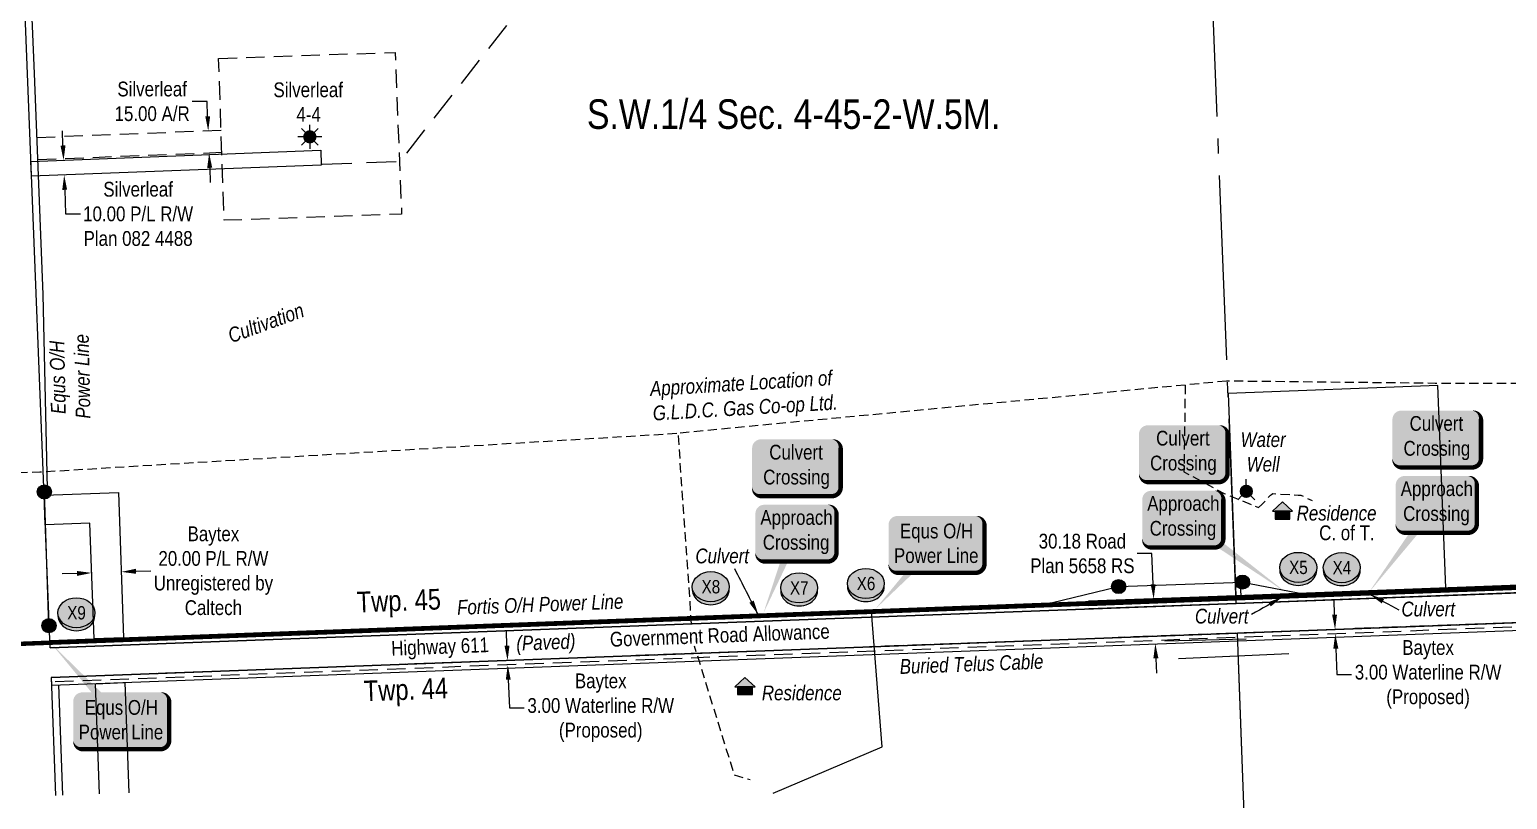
# Model space of a CAD drawing. Extents: x 683901 to 697439, y 5834844 to 5859401.
# Drawn here: x 685644 to 686646, y 5858331 to 5858853 of the extents above; entities that cross this region are included whole.
import ezdxf
from ezdxf.enums import TextEntityAlignment as Align

# ---------------------------------------------------------------- set-up
doc = ezdxf.new("R2010")
doc.units = 0
doc.header["$LTSCALE"] = 5
doc.header["$PDSIZE"] = 0.5
for name, pattern in [('foc-ACCESSROAD', [3.75, 2.5, -1.25]), ('foc-MONUMENT-BDYS', [6, 4, -2]), ('foc-QUARTERLINE', [33, 25, -3, 2, -3]), ('POWERLINE5', [7.8, 2.4, -0.6, 0.6, -0.6, 0.6, -0.6, 2.4]), ('UG_PIPE', [1.875, 1.25, -0.625])]:
    doc.linetypes.add(name, pattern=pattern)
doc.layers.get('Defpoints').update_dxf_attribs({"color": 9})
for name, color, linetype in [('AS-FENCE', 48, 'foc-FENCE'), ('AS-PIPE-UG', 44, 'UG_PIPE'), ('AS-PIPE-UG-T', 44, 'Continuous'), ('AS-POWER', 104, 'foc-POWER'), ('AS-POWER-EXISTING', 72, 'POWERLINE5'), ('AS-POWER-T', 104, 'Continuous'), ('AS-RESIDENCE', 14, 'Continuous'), ('AS-TELEPHONE-T', 224, 'Continuous'), ('AS-TELUS', 224, 'foc-TEL'), ('C-AR', 13, 'foc-ACCESSROAD'), ('C-RW', 13, 'Continuous'), ('C-SYMBOL', 7, 'Continuous'), ('CG-NOTES', 7, 'Continuous'), ('D-TXT', 6, 'Continuous'), ('F-AR', 190, 'foc-ACCESSROAD'), ('F-RW', 190, 'Continuous'), ('F-WS', 190, 'foc-ACCESSROAD'), ('F-WS-S', 190, 'Continuous'), ('L-MON-PLAN', 7, 'foc-MONUMENT-BDYS'), ('L-QSEC', 8, 'foc-QUARTERLINE'), ('L-ROAD-T', 7, 'Continuous'), ('L-SEC', 7, 'Continuous'), ('L-SECQ', 8, 'foc-QUARTERLINE'), ('L-TITLEDB', 4, 'Continuous'), ('L-TITLEDB-T', 4, 'Continuous'), ('P-CROSSINGS', 250, 'Continuous')]:
    doc.layers.add(name, color=color, linetype=linetype)
for name, color, linetype, lineweight in [('AS-GENERAL', 48, 'Continuous', 18), ('C-AR-T', 13, 'Continuous', 9), ('C-RW-T', 13, 'Continuous', 9), ('F-AR-T', 190, 'Continuous', 9), ('F-RW-T', 190, 'Continuous', 9), ('F-WS-T', 190, 'Continuous', 9), ('T-TEXT', 48, 'Continuous', 18)]:
    doc.layers.add(name, color=color, linetype=linetype, lineweight=lineweight)
doc.layers.add('P-PROPOSED-WL3', color=92, linetype='Continuous', true_color=0x00bd00)
doc.styles.add('175L', font='ARIALN.TTF', dxfattribs={"height": 20})
doc.styles.add('80', font='ARIALN.TTF', dxfattribs={"height": 10})
doc.styles.add('80CG', font='ARIALN.TTF', dxfattribs={"height": 10})
doc.styles.add('80L', font='ARIALN.TTF', dxfattribs={"height": 10})
doc.styles.add('80LS', font='ARIALNI.TTF', dxfattribs={"height": 10})
doc.styles.add('Crossing', font='ARIALN.TTF', dxfattribs={"height": 10})
doc.styles.add('foc-LtypeFont', font='ARIALN.TTF', dxfattribs={"height": 7.35})
doc.linetypes.add('foc-FENCE', pattern='A,10,-1,["X",foc-LtypeFont,S=0.2,R=0,X=-0.625,Y=-0.75],-1.24', length=12.24)
doc.linetypes.add('foc-POWER', pattern='A,6,-1,["P",foc-LtypeFont,S=0.2,R=0,X=-0.625,Y=-0.75],-1.24,4', length=12.24)
doc.linetypes.add('foc-POWER-NOLINE', pattern='A,0,-4,["P",foc-LtypeFont,S=0.2,R=0,X=-0.625,Y=-0.75],-8.24', length=12.24)
doc.linetypes.add('foc-TEL', pattern='A,2,-1,["T",foc-LtypeFont,S=0.2,R=0,X=-0.425,Y=-0.75],-1.24,8', length=12.24)
doc.linetypes.add('foc-TEL-NOLINE', pattern='A,0,-2,["T",foc-LtypeFont,S=0.2,R=0,X=-0.425,Y=-0.75],-10.24', length=12.24)
doc.dimstyles.new('Compass 5 000', dxfattribs={"dimscale": 5, "dimtxt": 9, "dimasz": 2, "dimexe": 0.2, "dimexo": 0.0625, "dimgap": 0.5, "dimtad": 0, "dimtih": 1, "dimtoh": 1, "dimzin": 0, "dimdsep": 46, "dimtxsty": '80CG', "dimcen": 0.1, "dimse1": 1, "dimse2": 1, "dimclrd": 256, "dimclrt": 256, "dimaunit": 1, "dimadec": 4, "dimazin": 0, "dimtfac": 0.06, "dimtofl": 0, "dimtmove": 0, "dimatfit": 1, "dimfxl": 0.2, "dimtolj": 1, "dimtzin": 0, "dimlwd": -1, "dimarcsym": 0})

# ---------------------------------------------------------------- blocks, each defined once
blk = doc.blocks.new('*D531')
at = {"layer": 'Defpoints', "color": 0, "transparency": 16777216}
for p in [(685763.2, 5858783.9), (685765.5, 5858784), (685763.7, 5858768.9)]:
    blk.add_point(p, dxfattribs=at)
at = {"layer": 'F-AR-T', "transparency": 16777216}
for p, q in [((685764.7, 5858804), (685754.7, 5858804)), ((685765.1, 5858794), (685764.7, 5858804)), ((685766.5, 5858759), (685766.9, 5858749))]:
    blk.add_line(p, q, dxfattribs=at)
for points in [[(685766.8, 5858794), (685763.5, 5858793.9), (685765.5, 5858784)], [(685768.2, 5858759.1), (685764.8, 5858758.9), (685766.1, 5858769)]]:
    blk.add_solid(points, dxfattribs=at)
at = {"layer": 'F-AR-T', "transparency": 16777216, "insert": (685727.5, 5858804), "char_height": 10, "attachment_point": 5, "style": '80CG'}
blk.add_mtext('\\A1;Silverleaf\\P15.00 A/R', dxfattribs=at)
blk = doc.blocks.new('*D544')
at = {"layer": 'Defpoints', "color": 0, "transparency": 16777216}
for p in [(685681.6, 5858764.7), (685667.9, 5858754.1), (685682, 5858754.7)]:
    blk.add_point(p, dxfattribs=at)
at = {"layer": 'F-RW-T', "transparency": 16777216}
for p, q in [((685667.1, 5858774.1), (685666.7, 5858784.1)), ((685668.3, 5858744.2), (685668.9, 5858727.8)), ((685668.9, 5858727.8), (685678.9, 5858727.8))]:
    blk.add_line(p, q, dxfattribs=at)
for points in [[(685668.8, 5858774.2), (685665.4, 5858774.1), (685667.5, 5858764.1)], [(685669.9, 5858744.2), (685666.6, 5858744.1), (685667.9, 5858754.1)]]:
    blk.add_solid(points, dxfattribs=at)
at = {"layer": 'F-RW-T', "transparency": 16777216, "insert": (685718, 5858727.8), "char_height": 10, "attachment_point": 5, "style": '80CG'}
blk.add_mtext('\\A1;Silverleaf\\P10.00 P/L R/W\\PPlan 082 4488', dxfattribs=at)
blk = doc.blocks.new('*D549')
at = {"layer": 'Defpoints', "color": 0, "transparency": 16777216}
for p in [(686402.6, 5858466.9), (686406, 5858467), (686403.7, 5858436.7)]:
    blk.add_point(p, dxfattribs=at)
at = {"layer": 'L-TITLEDB-T', "transparency": 16777216}
for p, q in [((686404.8, 5858497.8), (686394.8, 5858497.8)), ((686405.6, 5858477), (686404.8, 5858497.8)), ((686407.5, 5858426.8), (686407.9, 5858416.8))]:
    blk.add_line(p, q, dxfattribs=at)
for points in [[(686407.3, 5858477), (686404, 5858476.9), (686406, 5858467)], [(686409.2, 5858426.9), (686405.8, 5858426.8), (686407.1, 5858436.8)]]:
    blk.add_solid(points, dxfattribs=at)
at = {"layer": 'L-TITLEDB-T', "transparency": 16777216, "insert": (686357.7, 5858497.8), "char_height": 10, "attachment_point": 5, "style": '80CG'}
blk.add_mtext('\\A1;30.18 Road\\PPlan 5658 RS', dxfattribs=at)
blk = doc.blocks.new('WAT')
h = blk.add_hatch(color=255)
h.dxf.hatch_style = 1
edge = h.paths.add_edge_path()
edge.add_arc((0, 0), 0.9, 0, 360)
at = {"color": 170}
for p, q in [((0, 0.82), (0, 1.63)), ((-0.58, -0.58), (-1.15, -1.15)), ((0.58, -0.58), (1.15, -1.15))]:
    blk.add_line(p, q, dxfattribs=at)
blk.add_circle((0, 0), 0.8, dxfattribs=at)
blk = doc.blocks.new('res_occ')
for points in [[(0.1, 0.89), (-1.26, -0.37), (1.46, -0.37)], [(-0.9, -1.43), (1.1, -1.43), (1.1, -0.37), (-0.9, -0.37)]]:
    blk.add_hatch(color=14).paths.add_polyline_path(points)
at = {"color": 14}
for points in [[(0.1, 0.89), (-1.26, -0.37), (1.46, -0.37)], [(-0.9, -1.43), (1.1, -1.43), (1.1, -0.37), (-0.9, -0.37)]]:
    blk.add_lwpolyline(points, close=True, dxfattribs=at)
blk = doc.blocks.new('xing2')
h = blk.add_hatch(color=50)
h.dxf.hatch_style = 1
edge = h.paths.add_edge_path()
edge.add_ellipse((0, 0), major_axis=(-12.5, 0), ratio=0.816297, start_angle=0, end_angle=360)
h = blk.add_hatch(color=250)
h.dxf.hatch_style = 1
edge = h.paths.add_edge_path()
edge.add_ellipse((0, -2), major_axis=(-12.5, 0), ratio=0.816297, start_angle=0, end_angle=180)
edge.add_line((12.5, -2), (12.5, 0))
edge.add_ellipse((0, 0), major_axis=(-12.5, 0), ratio=0.816297, start_angle=0, end_angle=180, ccw=False)
edge.add_line((-12.5, 0), (-12.5, -2))
at = {"color": 250}
blk.add_ellipse((0, 0), major_axis=(-12.5, 0), ratio=0.816297, dxfattribs=at)
blk.add_ellipse((0, -2), major_axis=(-12.5, 0), ratio=0.816297, start_param=0, end_param=3.141593, dxfattribs=at)
at = {"color": 250, "style": 'Crossing'}
blk.add_attdef('CROSSING', text='', height=9, dxfattribs=at).set_placement((0.1, 0), align=Align.MIDDLE_CENTER)
at = {"color": 250, "style": 'Crossing', "flags": 1}
for tag, p in [('OWNER', (0.1, -12.5)), ('DESCRIPTION', (0.1, -25.8)), ('LOCATION', (0.1, -39.3)), ('DWG_REF', (0.1, -52.8))]:
    blk.add_attdef(tag, text='', height=9, dxfattribs=at).set_placement(p, align=Align.MIDDLE_CENTER)
blk = doc.blocks.new('POWERPOLE')
h = blk.add_hatch(color=255)
edge = h.paths.add_edge_path()
edge.add_arc((0, 0), 0.96, 0, 360)
at = {"linetype": 'Continuous'}
for p, q in [((0.68, -0.68), (-0.68, 0.68)), ((-0.68, -0.68), (0.68, 0.68))]:
    blk.add_line(p, q, dxfattribs=at)
blk.add_circle((0, 0), 0.96, dxfattribs=at)
blk = doc.blocks.new('*D554')
at = {"layer": 'C-RW-T', "transparency": 16777216}
for p, q in [((685676.6, 5858484.4), (685666.6, 5858484)), ((685716.6, 5858485.8), (685726.6, 5858486.1))]:
    blk.add_line(p, q, dxfattribs=at)
for points in [[(685716.5, 5858487.5), (685716.6, 5858484.1), (685706.6, 5858485.4)], [(685676.5, 5858486), (685676.7, 5858482.7), (685686.6, 5858484.7)]]:
    blk.add_solid(points, dxfattribs=at)
at = {"layer": 'Defpoints', "color": 0, "transparency": 16777216}
for p in [(685686.6, 5858484.9), (685706.6, 5858485.6), (685706.6, 5858485.4)]:
    blk.add_point(p, dxfattribs=at)
at = {"layer": 'C-RW-T', "transparency": 16777216, "insert": (685769, 5858486.1), "char_height": 10, "attachment_point": 5, "style": '80CG'}
blk.add_mtext('\\A1;Baytex\\P20.00 P/L R/W^JUnregistered by\\PCaltech', dxfattribs=at)
blk = doc.blocks.new('*D556')
at = {"layer": 'C-AR-T', "transparency": 16777216}
for p, q in [((685967.9, 5858435.4), (685967.5, 5858445.4)), ((685968.8, 5858412.4), (685969.5, 5858393.4)), ((685969.5, 5858393.4), (685979.5, 5858393.4))]:
    blk.add_line(p, q, dxfattribs=at)
for points in [[(685969.6, 5858435.5), (685966.2, 5858435.3), (685968.3, 5858425.4)], [(685970.4, 5858412.5), (685967.1, 5858412.3), (685968.4, 5858422.4)]]:
    blk.add_solid(points, dxfattribs=at)
at = {"layer": 'Defpoints', "color": 0, "transparency": 16777216}
for p in [(685952.2, 5858424.8), (685952.3, 5858421.8), (685968.4, 5858422.4)]:
    blk.add_point(p, dxfattribs=at)
at = {"layer": 'C-AR-T', "transparency": 16777216, "insert": (686031.4, 5858393.4), "char_height": 10, "attachment_point": 5, "style": '80CG'}
blk.add_mtext('\\A1;Baytex\\P3.00 Waterline R/W\\P(Proposed)', dxfattribs=at)
blk = doc.blocks.new('*U525')
h = blk.add_hatch(color=59)
edge = h.paths.add_edge_path()
edge.add_line((-21.5, -20), (21.5, -20))
edge.add_arc((21.5, -14), 6, 270, 360)
edge.add_line((27.5, -14), (27.5, 12.5))
edge.add_arc((21.5, 12.5), 6, 0, 90)
edge.add_line((21.5, 18.5), (-21.5, 18.5))
edge.add_arc((-21.5, 12.5), 6, 90, 180)
edge.add_line((-27.5, 12.5), (-27.5, -14))
edge.add_arc((-21.5, -14), 6, 180, 270)
at = {"color": 1, "flags": 128}
blk.add_lwpolyline([(-21.5, -20, 3, 3, 0), (21.5, -20, 3, 3, 0.414214), (27.5, -14, 3, 3, 0), (27.5, 12.5, 3, 0, 0.414214), (21.5, 18.5, 0, 0, 0), (-21.5, 18.5, 0, 0, 0.414214), (-27.5, 12.5, 0, 0, 0), (-27.5, -14, 0, 3, 0.414214)], format="xyseb", close=True, dxfattribs=at)
blk.add_lwpolyline([(-45.9, -60.7, 0, 7.5, 0), (0, 0, 0, 0, 0)], format="xyseb", dxfattribs=at)
at = {"color": 1, "style": '80'}
blk.add_attdef('ENTER_TEXT_001', (-36, -5), '', height=10, dxfattribs=at)
blk = doc.blocks.new('*U520')
h = blk.add_hatch(color=254)
edge = h.paths.add_edge_path()
edge.add_line((-24, -20), (24, -20))
edge.add_arc((24, -14), 6, 270, 360)
edge.add_line((30, -14), (30, 12.5))
edge.add_arc((24, 12.5), 6, 0, 90)
edge.add_line((24, 18.5), (-24, 18.5))
edge.add_arc((-24, 12.5), 6, 90, 180)
edge.add_line((-30, 12.5), (-30, -14))
edge.add_arc((-24, -14), 6, 180, 270)
at = {"color": 160, "flags": 128}
blk.add_lwpolyline([(-24, -20, 3, 3, 0), (24, -20, 3, 3, 0.414214), (30, -14, 3, 3, 0), (30, 12.5, 3, 0, 0.414214), (24, 18.5, 0, 0, 0), (-24, 18.5, 0, 0, 0.414214), (-30, 12.5, 0, 0, 0), (-30, -14, 0, 3, 0.414214)], format="xyseb", close=True, dxfattribs=at)
at = {"color": 160, "style": '80'}
blk.add_attdef('ENTER_TEXT_001', (-26.8, -4.9), '', height=10, dxfattribs=at)
blk = doc.blocks.new('*U521')
h = blk.add_hatch(color=59)
edge = h.paths.add_edge_path()
edge.add_line((-21.5, -20), (21.5, -20))
edge.add_arc((21.5, -14), 6, 270, 360)
edge.add_line((27.5, -14), (27.5, 12.5))
edge.add_arc((21.5, 12.5), 6, 0, 90)
edge.add_line((21.5, 18.5), (-21.5, 18.5))
edge.add_arc((-21.5, 12.5), 6, 90, 180)
edge.add_line((-27.5, 12.5), (-27.5, -14))
edge.add_arc((-21.5, -14), 6, 180, 270)
at = {"color": 1, "flags": 128}
blk.add_lwpolyline([(-21.5, -20, 3, 3, 0), (21.5, -20, 3, 3, 0.414214), (27.5, -14, 3, 3, 0), (27.5, 12.5, 3, 0, 0.414214), (21.5, 18.5, 0, 0, 0), (-21.5, 18.5, 0, 0, 0.414214), (-27.5, 12.5, 0, 0, 0), (-27.5, -14, 0, 3, 0.414214)], format="xyseb", close=True, dxfattribs=at)
blk.add_lwpolyline([(70.2, -50.6, 0, 7.5, 0), (0, 0, 0, 0, 0)], format="xyseb", dxfattribs=at)
at = {"color": 1, "style": '80'}
blk.add_attdef('ENTER_TEXT_001', (-36, -5), '', height=10, dxfattribs=at)
blk = doc.blocks.new('*U522')
h = blk.add_hatch(color=254)
edge = h.paths.add_edge_path()
edge.add_line((-24, -20), (24, -20))
edge.add_arc((24, -14), 6, 270, 360)
edge.add_line((30, -14), (30, 12.5))
edge.add_arc((24, 12.5), 6, 0, 90)
edge.add_line((24, 18.5), (-24, 18.5))
edge.add_arc((-24, 12.5), 6, 90, 180)
edge.add_line((-30, 12.5), (-30, -14))
edge.add_arc((-24, -14), 6, 180, 270)
at = {"color": 160, "flags": 128}
blk.add_lwpolyline([(-24, -20, 3, 3, 0), (24, -20, 3, 3, 0.414214), (30, -14, 3, 3, 0), (30, 12.5, 3, 0, 0.414214), (24, 18.5, 0, 0, 0), (-24, 18.5, 0, 0, 0.414214), (-30, 12.5, 0, 0, 0), (-30, -14, 0, 3, 0.414214)], format="xyseb", close=True, dxfattribs=at)
at = {"color": 160, "style": '80'}
blk.add_attdef('ENTER_TEXT_001', (-26.8, -4.9), '', height=10, dxfattribs=at)
blk = doc.blocks.new('*U523')
h = blk.add_hatch(color=59)
edge = h.paths.add_edge_path()
edge.add_line((-21.5, -20), (21.5, -20))
edge.add_arc((21.5, -14), 6, 270, 360)
edge.add_line((27.5, -14), (27.5, 12.5))
edge.add_arc((21.5, 12.5), 6, 0, 90)
edge.add_line((21.5, 18.5), (-21.5, 18.5))
edge.add_arc((-21.5, 12.5), 6, 90, 180)
edge.add_line((-27.5, 12.5), (-27.5, -14))
edge.add_arc((-21.5, -14), 6, 180, 270)
at = {"color": 1, "flags": 128}
blk.add_lwpolyline([(-21.5, -20, 3, 3, 0), (21.5, -20, 3, 3, 0.414214), (27.5, -14, 3, 3, 0), (27.5, 12.5, 3, 0, 0.414214), (21.5, 18.5, 0, 0, 0), (-21.5, 18.5, 0, 0, 0.414214), (-27.5, 12.5, 0, 0, 0), (-27.5, -14, 0, 3, 0.414214)], format="xyseb", close=True, dxfattribs=at)
blk.add_lwpolyline([(-22.1, -55.1, 0, 7.5, 0), (0, 0, 0, 0, 0)], format="xyseb", dxfattribs=at)
at = {"color": 1, "style": '80'}
blk.add_attdef('ENTER_TEXT_001', (-36, -5), '', height=10, dxfattribs=at)
blk = doc.blocks.new('*U524')
h = blk.add_hatch(color=254)
edge = h.paths.add_edge_path()
edge.add_line((-24, -20), (24, -20))
edge.add_arc((24, -14), 6, 270, 360)
edge.add_line((30, -14), (30, 12.5))
edge.add_arc((24, 12.5), 6, 0, 90)
edge.add_line((24, 18.5), (-24, 18.5))
edge.add_arc((-24, 12.5), 6, 90, 180)
edge.add_line((-30, 12.5), (-30, -14))
edge.add_arc((-24, -14), 6, 180, 270)
at = {"color": 160, "flags": 128}
blk.add_lwpolyline([(-24, -20, 3, 3, 0), (24, -20, 3, 3, 0.414214), (30, -14, 3, 3, 0), (30, 12.5, 3, 0, 0.414214), (24, 18.5, 0, 0, 0), (-24, 18.5, 0, 0, 0.414214), (-30, 12.5, 0, 0, 0), (-30, -14, 0, 3, 0.414214)], format="xyseb", close=True, dxfattribs=at)
at = {"color": 160, "style": '80'}
blk.add_attdef('ENTER_TEXT_001', (-26.8, -4.9), '', height=10, dxfattribs=at)
blk = doc.blocks.new('*U514')
h = blk.add_hatch(color=255)
edge = h.paths.add_edge_path()
edge.add_line((-26.5, -20), (26.5, -20))
edge.add_arc((26.5, -14), 6, 270, 360)
edge.add_line((32.5, -14), (32.5, 12.5))
edge.add_arc((26.5, 12.5), 6, 0, 90)
edge.add_line((26.5, 18.5), (-26.5, 18.5))
edge.add_arc((-26.5, 12.5), 6, 90, 180)
edge.add_line((-32.5, 12.5), (-32.5, -14))
edge.add_arc((-26.5, -14), 6, 180, 270)
at = {"color": 104, "flags": 128}
blk.add_lwpolyline([(-26.5, -20, 3, 3, 0), (26.5, -20, 3, 3, 0.414214), (32.5, -14, 3, 3, 0), (32.5, 12.5, 3, 0, 0.414214), (26.5, 18.5, 0, 0, 0), (-26.5, 18.5, 0, 0, 0.414214), (-32.5, 12.5, 0, 0, 0), (-32.5, -14, 0, 3, 0.414214)], format="xyseb", close=True, dxfattribs=at)
blk.add_lwpolyline([(-41.5, -44.6, 0, 7.5, 0), (0, 0, 0, 0, 0)], format="xyseb", dxfattribs=at)
at = {"color": 104, "style": '80'}
blk.add_attdef('ENTER_TEXT_001', (-26.8, -4.9), '', height=10, dxfattribs=at)
blk = doc.blocks.new('*U515')
h = blk.add_hatch(color=255)
edge = h.paths.add_edge_path()
edge.add_line((-26.5, -20), (26.5, -20))
edge.add_arc((26.5, -14), 6, 270, 360)
edge.add_line((32.5, -14), (32.5, 12.5))
edge.add_arc((26.5, 12.5), 6, 0, 90)
edge.add_line((26.5, 18.5), (-26.5, 18.5))
edge.add_arc((-26.5, 12.5), 6, 90, 180)
edge.add_line((-32.5, 12.5), (-32.5, -14))
edge.add_arc((-26.5, -14), 6, 180, 270)
at = {"color": 104, "flags": 128}
blk.add_lwpolyline([(-47.2, 51.3, 0, 7.5, 0), (0, 0, 0, 0, 0)], format="xyseb", dxfattribs=at)
blk.add_lwpolyline([(-26.5, -20, 3, 3, 0), (26.5, -20, 3, 3, 0.414214), (32.5, -14, 3, 3, 0), (32.5, 12.5, 3, 0, 0.414214), (26.5, 18.5, 0, 0, 0), (-26.5, 18.5, 0, 0, 0.414214), (-32.5, 12.5, 0, 0, 0), (-32.5, -14, 0, 3, 0.414214)], format="xyseb", close=True, dxfattribs=at)
at = {"color": 104, "style": '80'}
blk.add_attdef('ENTER_TEXT_001', (-26.8, -4.9), '', height=10, dxfattribs=at)
blk = doc.blocks.new('*D1114')
at = {"layer": 'C-AR-T', "transparency": 16777216}
for p, q in [((686528.5, 5858456.4), (686528.2, 5858466.4)), ((686529.4, 5858433.5), (686530.1, 5858416)), ((686530.1, 5858416), (686540.1, 5858416))]:
    blk.add_line(p, q, dxfattribs=at)
for points in [[(686530.2, 5858456.5), (686526.9, 5858456.4), (686528.9, 5858446.4)], [(686531.1, 5858433.5), (686527.7, 5858433.4), (686529, 5858443.4)]]:
    blk.add_solid(points, dxfattribs=at)
at = {"layer": 'Defpoints', "color": 0, "transparency": 16777216}
for p in [(686588.3, 5858448.7), (686529, 5858443.4), (686588.4, 5858445.7)]:
    blk.add_point(p, dxfattribs=at)
at = {"layer": 'C-AR-T', "transparency": 16777216, "insert": (686591.9, 5858416), "char_height": 10, "attachment_point": 5, "style": '80CG'}
blk.add_mtext('\\A1;Baytex\\P3.00 Waterline R/W\\P(Proposed)', dxfattribs=at)
blk = doc.blocks.new('GAS')
h = blk.add_hatch(color=255)
h.dxf.hatch_style = 1
edge = h.paths.add_edge_path()
edge.add_arc((0, 0), 0.9, 0, 360)
for p, q in [((-0.81, 0), (-1.62, 0)), ((-0.57, 0.57), (-1.14, 1.14)), ((0, 0.81), (0, 1.62)), ((0.57, 0.57), (1.14, 1.14)), ((1.62, 0), (0.81, 0)), ((-0.57, -0.57), (-1.14, -1.14)), ((0, -0.81), (0, -1.62)), ((1.14, -1.14), (0.57, -0.57))]:
    blk.add_line(p, q)
blk.add_circle((0, 0), 0.8)

msp = doc.modelspace()

# ---------------------------------------------------------------- linework, layer by layer
at = {"layer": 'AS-FENCE', "flags": 128}
for points in [[(686413.638, 5858438.743), (686468.612, 5858440.005)], [(686422.799, 5858426.731), (686497.582, 5858430.062)]]:
    msp.add_lwpolyline(points, dxfattribs=at)
at = {"layer": 'AS-GENERAL', "const_width": 1, "flags": 128}
for points in [[(686492.952, 5858468.522), (686499.612, 5858468.733)], [(686545.969, 5858470.476), (686552.629, 5858470.686)]]:
    msp.add_lwpolyline(points, dxfattribs=at)
at = {"layer": 'AS-PIPE-UG', "flags": 128}
for points in [[(686455.399, 5858614.585), (686083.676, 5858579.306), (686093.491, 5858439.446), (686121.768, 5858347.946), (686132.724, 5858344.697)], [(686427.351, 5858611.923), (686426.528, 5858553.136), (686453.814, 5858538.505), (686477.064, 5858528.994)], [(687055.417, 5858291.389), (687044.93, 5858474.071), (687043.144, 5858527.025), (686887.227, 5858612.568), (686596.649, 5858613.062), (686455.399, 5858614.585)], [(684888.178, 5858577.485), (684897.667, 5858577.369), (684899.293, 5858576.165), (684899.99, 5858528.425), (684902.405, 5858527.251), (684905.569, 5858527.213), (685651.463, 5858553.111), (686083.676, 5858579.306)], [(686477.064, 5858528.994), (686479.296, 5858531.03), (686485.109, 5858537.28), (686485.739, 5858537.885), (686486.64, 5858538.413), (686503.992, 5858537.411), (686505.682, 5858537.353), (686513.339, 5858533.661)]]:
    msp.add_lwpolyline(points, dxfattribs=at)
at = {"layer": 'AS-POWER', "flags": 128}
for points in [[(685654.474, 5858539.58), (685656.506, 5858541.673), (685653.743, 5858673.302), (685647.711, 5858823), (685641.575, 5858972.694), (685637, 5859083.616), (685631.469, 5859220.901), (685629.54, 5859266.165)], [(685657.598, 5858448.916), (685654.474, 5858539.58)], [(686336.549, 5858464.518), (686382.236, 5858475.445), (686466.164, 5858478.473), (686508.63, 5858470.388)], [(686465.209, 5858468.79), (686464.811, 5858477.956)], [(686361.912, 5858464.909), (686465.209, 5858468.79)], [(685667.004, 5858334.158), (685664.396, 5858408.874)]]:
    msp.add_lwpolyline(points, dxfattribs=at)
at = {"layer": 'AS-POWER', "linetype": 'foc-POWER-NOLINE', "flags": 128}
for points in [[(686506.311, 5858470.905), (687285.493, 5858500.159)], [(686417.001, 5858467.4), (686461.804, 5858469.082)]]:
    msp.add_lwpolyline(points, dxfattribs=at)
at = {"layer": 'C-RW', "flags": 128}
msp.add_lwpolyline([(685708.179, 5858440.795), (685688.21, 5858440.045), (685685.379, 5858518.393), (685655.055, 5858517.277), (685654.251, 5858537.244), (685704.647, 5858539.168)], close=True, dxfattribs=at)
msp.add_lwpolyline([(685691.833, 5858335.09), (685689.125, 5858409.659), (685709.092, 5858410.464), (685711.802, 5858335.84)], dxfattribs=at)
at = {"layer": 'F-AR', "flags": 128}
for points in [[(685774.221, 5858784.314), (685644.796, 5858779.24)], [(685774.808, 5858769.327), (685645.385, 5858764.254)]]:
    msp.add_lwpolyline(points, dxfattribs=at)
at = {"layer": 'F-RW', "flags": 128}
msp.add_lwpolyline([(685645.728, 5858753.288), (685645.344, 5858763.28), (685841.685, 5858770.917), (685842.076, 5858760.925)], close=True, dxfattribs=at)
at = {"layer": 'F-WS', "flags": 128}
msp.add_lwpolyline([(685772.495, 5858833.077), (685892.059, 5858837.248), (685896.509, 5858727.677), (685776.373, 5858723.506)], close=True, dxfattribs=at)
at = {"layer": 'L-MON-PLAN', "flags": 128}
msp.add_lwpolyline([(685842.772, 5858761.549), (685895.607, 5858763.361), (686027.624, 5858931.734), (686443.147, 5858957.748)], dxfattribs=at)
at = {"layer": 'L-QSEC', "flags": 128}
msp.add_lwpolyline([(686521.56, 5856837.761), (686462.747, 5858443.955)], dxfattribs=at)
at = {"layer": 'L-SEC'}
for p, q in [((685658.355, 5858433.892), (685626.781, 5859238.098)), ((686461.959, 5858464.055), (687265.587, 5858494.224)), ((686863.777, 5858479.139), (686461.968, 5858464.055)), ((686462.747, 5858443.956), (687266.354, 5858474.124)), ((685658.355, 5858433.892), (686461.993, 5858464.056)), ((686461.968, 5858464.055), (686362.038, 5858460.304)), ((686462.747, 5858443.955), (686864.55, 5858459.039)), ((685659.144, 5858413.792), (686462.747, 5858443.956)), ((686362.788, 5858440.203), (686462.747, 5858443.955)), ((685659.144, 5858413.792), (685661.947, 5858333.919))]:
    msp.add_line(p, q, dxfattribs=at)
at = {"layer": 'L-SEC', "flags": 128}
for points in [[(687265.586, 5858494.224), (686863.777, 5858479.139), (686461.968, 5858464.055)], [(686462.747, 5858443.955), (686864.55, 5858459.039), (687266.354, 5858474.124)], [(686461.968, 5858464.055), (686362.081, 5858460.306)], [(686362.817, 5858440.204), (686462.747, 5858443.955)]]:
    msp.add_lwpolyline(points, dxfattribs=at)
at = {"layer": 'L-SECQ'}
for p, q in [((686461.959, 5858464.055), (686431.993, 5859228.751)), ((686465.667, 5858364.139), (686462.747, 5858443.956))]:
    msp.add_line(p, q, dxfattribs=at)
at = {"layer": 'L-TITLEDB'}
msp.add_line((685658.158, 5858438.917), (686461.804, 5858469.082), dxfattribs=at)
at = {"layer": 'L-TITLEDB', "flags": 128}
for points in [[(686603.966, 5858474.571), (686598.613, 5858611.591), (686456.409, 5858606.252), (686461.762, 5858469.232)], [(687265.586, 5858494.224), (687265.393, 5858499.402), (686461.762, 5858469.232), (686361.845, 5858465.482)], [(687262.588, 5858494.112), (687262.507, 5858496.292), (686461.875, 5858466.234), (686361.958, 5858462.484)], [(686362.038, 5858460.304), (686461.963, 5858464.055), (687265.586, 5858494.224)], [(685659.321, 5858408.766), (686462.936, 5858438.777), (687261.526, 5858468.757), (687261.33, 5858473.935), (686462.747, 5858443.956), (685659.144, 5858413.792), (685659.321, 5858408.766)]]:
    msp.add_lwpolyline(points, dxfattribs=at)
msp.add_lwpolyline([(685658.246, 5858438.92), (686461.762, 5858469.232), (686603.966, 5858474.571), (687210.368, 5858497.335), (687225.359, 5858497.898), (687265.393, 5858499.402), (687265.59, 5858494.225), (686461.963, 5858464.055), (685658.355, 5858433.892)], close=True, dxfattribs=at)

# ---------------------------------------------------------------- block references
at = {"xscale": 4.999374999999998, "yscale": 4.999374999999998, "zscale": 4.999374999999998}
msp.add_blockref('WAT', (686468.716, 5858539.964), dxfattribs=at)
at = {"layer": 'AS-POWER-EXISTING', "xscale": 4.999375, "yscale": 4.999375, "zscale": 4.999375}
for p in [(685654.474, 5858539.58), (686382.236, 5858475.445), (686466.164, 5858478.473), (685657.598, 5858448.916)]:
    msp.add_blockref('POWERPOLE', p, dxfattribs=at)
at = {"layer": 'AS-POWER-T'}
ref = msp.add_blockref('*U514', (686258.892, 5858504.765), dxfattribs=dict(at, xscale=0.9997050089799259, yscale=0.9997050089799259, zscale=0.9997050089799259))
ref.add_attrib('ENTER_TEXT_001', 'Equs O/H', (686234.09, 5858508.09), dxfattribs={"layer": '0', "color": 104, "height": 9.9971, "style": '80'})
ref.add_attrib('ENTER_TEXT_002', 'Power Line', (686230.056, 5858491.429), dxfattribs={"layer": '0', "color": 104, "height": 9.9971, "style": '80'})
ref = msp.add_blockref('*U515', (685706.566, 5858385.28), dxfattribs=dict(at, xscale=0.9997050089799259, yscale=0.9997050089799259, zscale=0.9997050089799259))
ref.add_attrib('ENTER_TEXT_001', 'Equs O/H', (685681.765, 5858388.605), dxfattribs={"layer": '0', "color": 104, "height": 9.9971, "style": '80'})
ref.add_attrib('ENTER_TEXT_002', 'Power Line', (685677.731, 5858371.944), dxfattribs={"layer": '0', "color": 104, "height": 9.9971, "style": '80'})
at = {"layer": 'AS-RESIDENCE'}
for p, xscale, yscale, zscale in [((686492.769, 5858528.323), 5, 5, 5), ((686128.621, 5858409.413), 4.999374999999998, 4.999374999999998, 4.999374999999998)]:
    msp.add_blockref('res_occ', p, dxfattribs=dict(at, xscale=xscale, yscale=yscale, zscale=zscale))
at = {"layer": 'CG-NOTES'}
ref = msp.add_blockref('*U520', (686597.747, 5858576.126), dxfattribs=dict(at, xscale=1.000006000786102, yscale=1.000006000786102, zscale=1.000006000786102))
ref.add_attrib('ENTER_TEXT_001', 'Culvert', (686579.367, 5858580.93), dxfattribs={"layer": '0', "color": 160, "height": 10.0001, "style": '80'})
ref.add_attrib('ENTER_TEXT_002', 'Crossing', (686575.271, 5858564.085), dxfattribs={"layer": '0', "color": 160, "height": 10.0001, "style": '80'})
ref = msp.add_blockref('*U524', (686163.948, 5858556.66), dxfattribs=dict(at, xscale=1.000006000786102, yscale=1.000006000786102, zscale=1.000006000786102))
ref.add_attrib('ENTER_TEXT_001', 'Culvert', (686145.568, 5858561.463), dxfattribs={"layer": '0', "color": 160, "height": 10.0001, "style": '80'})
ref.add_attrib('ENTER_TEXT_002', 'Crossing', (686141.472, 5858544.619), dxfattribs={"layer": '0', "color": 160, "height": 10.0001, "style": '80'})
ref = msp.add_blockref('*U522', (686426.029, 5858566.155), dxfattribs=dict(at, xscale=1.000006000786102, yscale=1.000006000786102, zscale=1.000006000786102))
ref.add_attrib('ENTER_TEXT_001', 'Culvert', (686407.649, 5858570.958), dxfattribs={"layer": '0', "color": 160, "height": 10.0001, "style": '80'})
ref.add_attrib('ENTER_TEXT_002', 'Crossing', (686403.553, 5858554.114), dxfattribs={"layer": '0', "color": 160, "height": 10.0001, "style": '80'})
ref = msp.add_blockref('*U525', (686597.451, 5858531.839), dxfattribs=dict(at, xscale=0.9989570397098392, yscale=0.9989570397098392, zscale=0.9989570397098392))
ref.add_attrib('ENTER_TEXT_001', 'Approach', (686573.353, 5858536.726), dxfattribs={"layer": '0', "color": 1, "height": 9.9896, "style": '80'})
ref.add_attrib('ENTER_TEXT_002', 'Crossing', (686574.998, 5858519.9), dxfattribs={"layer": '0', "color": 1, "height": 9.9896, "style": '80'})
ref = msp.add_blockref('*U521', (686425.733, 5858521.868), dxfattribs=dict(at, xscale=0.9989570397098392, yscale=0.9989570397098392, zscale=0.9989570397098392))
ref.add_attrib('ENTER_TEXT_001', 'Approach', (686401.635, 5858526.754), dxfattribs={"layer": '0', "color": 1, "height": 9.9896, "style": '80'})
ref.add_attrib('ENTER_TEXT_002', 'Crossing', (686403.28, 5858509.928), dxfattribs={"layer": '0', "color": 1, "height": 9.9896, "style": '80'})
at = {"layer": 'F-WS-S', "color": 2, "xscale": 5, "yscale": 5, "zscale": 5}
msp.add_blockref('GAS', (685834.311, 5858780.035), dxfattribs=at)
at = {"layer": 'P-CROSSINGS', "xscale": 0.999875, "yscale": 0.999875, "zscale": 0.999875}
for p, values in [((686503.954, 5858488.421), {'CROSSING': 'X5'}), ((686533.421, 5858488.289), {'CROSSING': 'X4'}), ((686211.033, 5858477.527), {'CROSSING': 'X6'}), ((686105.919, 5858475.348), {'CROSSING': 'X8'}), ((686165.802, 5858474.571), {'CROSSING': 'X7'}), ((685676.171, 5858457.706), {'CROSSING': 'X9'})]:
    msp.add_blockref('xing2', p, dxfattribs=at).add_auto_attribs(values)

# ---------------------------------------------------------------- texts
at = {"color": 170, "insert": (686480.158, 5858566.56), "char_height": 9.99875, "attachment_point": 5, "style": '80L'}
msp.add_mtext_dynamic_manual_height_columns('{\\fArial Narrow|b0|i1|c0|p34;Water\\PWell}', width=56.70031, gutter_width=47.494, heights=[0], dxfattribs=at)
at = {"layer": 'AS-PIPE-UG-T', "insert": (686064.403, 5858614.4), "char_height": 9.99875, "attachment_point": 1, "rotation": 3.468242, "style": '80L'}
msp.add_mtext_dynamic_manual_height_columns('\\pi0.049994;{\\fArial Narrow|b0|i1|c0|p34;Approximate Location of\\P\\pi0.97416;G.L.D.C. Gas Co-op Ltd.}', width=125.12529, gutter_width=49.994, heights=[0], dxfattribs=at)
at = {"layer": 'AS-POWER-T', "insert": (685659.063, 5858588.363), "char_height": 10, "attachment_point": 1, "rotation": 91.202746, "style": '175L'}
msp.add_mtext_dynamic_manual_height_columns('\\pi3.8188;{\\fArial Narrow|b0|i1|c0|p34;Equs O/H\\P\\pi0.32626;Power Line}', width=57.1191, gutter_width=50, heights=[0], dxfattribs=at)
at = {"layer": 'AS-RESIDENCE', "char_height": 9.99875, "attachment_point": 1, "style": '80L'}
for insert in [(686502.525, 5858530.171), (686140.245, 5858408.413)]:
    msp.add_mtext_dynamic_manual_height_columns('\\pi0.32622;{\\fArial Narrow|b0|i1|c0|p34;Residence}', width=53.93364, gutter_width=49.994, heights=[0], dxfattribs=dict(at, insert=insert))
at = {"layer": 'AS-TELEPHONE-T', "linetype": 'foc-POWER-NOLINE', "insert": (686233.75, 5858426.225), "char_height": 9.99875, "attachment_point": 1, "rotation": 2.120623, "style": '80L'}
msp.add_mtext_dynamic_manual_height_columns('{\\fArial Narrow|b0|i1|c0|p34;Buried Telus Cable}', width=97.22291, gutter_width=49.994, heights=[0], dxfattribs=at)
at = {"layer": 'C-SYMBOL', "color": 3, "style": '175L'}
msp.add_text('S.W.1/4 Sec. 4-45-2-W.5M.', height=19.9975, dxfattribs=at).set_placement((686162.076, 5858779.416), align=Align.BOTTOM_CENTER)
at = {"layer": 'D-TXT', "color": 3, "char_height": 13.9982, "attachment_point": 1, "rotation": 2.149916, "style": '80L'}
for s, insert in [('Twp. 45', (685865.842, 5858471.873)), ('Twp. 44', (685870.638, 5858411.671))]:
    msp.add_mtext_dynamic_manual_height_columns(s, width=101.38272, gutter_width=47.494, heights=[0], dxfattribs=dict(at, insert=insert))
at = {"layer": 'F-WS-T', "insert": (685809.365, 5858816.889), "char_height": 9.99875, "attachment_point": 1, "style": '80L'}
msp.add_mtext_dynamic_manual_height_columns('\\pi0.30917;Silverleaf\\P\\pi15.887;4-4', width=47.63156, gutter_width=49.994, heights=[0], dxfattribs=at)
at = {"layer": 'L-ROAD-T', "style": '80L'}
msp.add_text('Highway 611', height=9.99875, rotation=2.150005, dxfattribs=at).set_placement((685922.56, 5858434.853), align=Align.MIDDLE_CENTER)
at = {"layer": 'L-TITLEDB-T', "insert": (686518.106, 5858516.863), "char_height": 10, "attachment_point": 1, "style": '80L'}
msp.add_mtext_dynamic_manual_height_columns('C. of T.', width=36.68254, gutter_width=50, heights=[0], dxfattribs=at)
at = {"layer": 'T-TEXT', "style": '80LS'}
for s, height, rotation, p in [('Cultivation', 9.99875, 20, (685804.568, 5858654.076)), ('(Paved)', 9.9987, 2.150005, (685994.227, 5858437.73))]:
    msp.add_text(s, height=height, rotation=rotation, dxfattribs=at).set_placement(p, align=Align.MIDDLE_CENTER)
for p in [(686113.684, 5858496.181), (686452.091, 5858455.413), (686591.994, 5858460.233)]:
    msp.add_text('Culvert', height=9.9987, dxfattribs=at).set_placement(p, align=Align.MIDDLE_CENTER)

# ---------------------------------------------------------------- dimensions: what is measured, and where the dimension line sits
at = {"layer": 'C-AR-T'}
dim = msp.add_linear_dim(base=(686529.033, 5858443.444), p1=(686588.331, 5858448.672), p2=(686588.444, 5858445.675), angle=272.149812, text='Baytex\\P3.00 Waterline R/W\\P(Proposed)', dimstyle='Compass 5 000', dxfattribs=at)
dim.commit()
dim.dimension.update_dxf_attribs({"geometry": '*D1114', "text_midpoint": (686591.943, 5858415.981), "dimtype": 161})
at = {"layer": 'C-RW-T'}
dim = msp.add_aligned_dim(p1=(685686.591, 5858484.867), p2=(685706.571, 5858485.585), distance=-0.158, text='Baytex\\P20.00 P/L R/W^JUnregistered by\\PCaltech', dimstyle='Compass 5 000', dxfattribs=at)
dim.commit()
dim.dimension.update_dxf_attribs({"geometry": '*D554', "text_midpoint": (685769.006, 5858486.144)})
at = {"layer": 'F-AR-T'}
dim = msp.add_aligned_dim(p1=(685763.742, 5858768.893), p2=(685763.155, 5858783.88), distance=-2.375, text='Silverleaf\\P15.00 A/R', dimstyle='Compass 5 000', dxfattribs=at)
dim.commit()
dim.dimension.update_dxf_attribs({"geometry": '*D531', "text_midpoint": (685727.463, 5858803.957)})
at = {"layer": 'F-RW-T'}
dim = msp.add_linear_dim(base=(685667.883, 5858754.15), p1=(685681.619, 5858764.691), p2=(685682.008, 5858754.699), angle=272.22741, text='Silverleaf\\P10.00 P/L R/W\\PPlan 082 4488', dimstyle='Compass 5 000', dxfattribs=at)
dim.commit()
dim.dimension.update_dxf_attribs({"geometry": '*D544', "text_midpoint": (685717.993, 5858727.823), "dimtype": 161})
at = {"layer": 'L-TITLEDB-T'}
dim = msp.add_linear_dim(base=(686405.995, 5858466.987), p1=(686403.723, 5858436.708), p2=(686402.592, 5858466.86), angle=92.149609, text='30.18 Road\\PPlan 5658 RS', dimstyle='Compass 5 000', dxfattribs=at)
dim.commit()
dim.dimension.update_dxf_attribs({"geometry": '*D549', "text_midpoint": (686357.73, 5858497.824), "dimtype": 161})

# ---------------------------------------------------------------- leaders
at = {"layer": 'T-TEXT', "path_type": 1}
for points in [[(686493.205, 5858468.409), (686472.376, 5858456.537)], [(686552.46, 5858470.148), (686572.112, 5858459.761)]]:
    msp.add_leader(points, dimstyle='Compass 5 000', override={"dimgap": 0.5, "dimtad": 0}, dxfattribs=at)

# ---------------------------------------------------------------- next in the draw order: texts
at = {"layer": 'L-ROAD-T', "insert": (686111.873, 5858447.445), "char_height": 9.99875, "width": 149.26875, "attachment_point": 2, "rotation": 2.150005, "style": '80L', "bg_fill": 3, "box_fill_scale": 1.15, "bg_fill_color": 256, "bg_fill_true_color": 256, "bg_fill_transparency": 0}
msp.add_mtext('Government Road Allowance', dxfattribs=at)

# ---------------------------------------------------------------- next in the draw order: linework, layer by layer
at = {"layer": 'AS-GENERAL', "const_width": 1, "flags": 128}
msp.add_lwpolyline([(686138.066, 5858455.567), (686144.727, 5858455.778)], dxfattribs=at)
at = {"layer": 'AS-POWER', "linetype": 'foc-POWER-NOLINE', "flags": 128}
msp.add_lwpolyline([(685658.158, 5858438.917), (686336.554, 5858464.381)], dxfattribs=at)
at = {"layer": 'AS-POWER', "flags": 128}
msp.add_lwpolyline([(686148.302, 5858335.588), (686222.165, 5858366.961), (686214.913, 5858458.318)], dxfattribs=at)
at = {"layer": 'AS-TELUS', "linetype": 'foc-TEL-NOLINE', "flags": 128}
msp.add_lwpolyline([(685659.144, 5858413.792), (686462.747, 5858443.956), (687266.354, 5858474.124), (687366.193, 5858477.883)], dxfattribs=at)
at = {"layer": 'C-AR', "flags": 128}
for points in [[(687060.685, 5858466.403), (685659.144, 5858413.792)], [(687060.797, 5858463.406), (685659.257, 5858410.795)]]:
    msp.add_lwpolyline(points, dxfattribs=at)
at = {"layer": 'P-PROPOSED-WL3', "linetype": 'Continuous', "const_width": 3, "flags": 128}
msp.add_lwpolyline([(684918.301, 5858409.592), (684918.975, 5858408.118), (685638.111, 5858436.664), (687061.305, 5858490.239)], dxfattribs=at)

# ---------------------------------------------------------------- next in the draw order: block references
at = {"layer": 'CG-NOTES'}
ref = msp.add_blockref('*U523', (686163.652, 5858512.373), dxfattribs=dict(at, xscale=0.9989570397098392, yscale=0.9989570397098392, zscale=0.9989570397098392))
ref.add_attrib('ENTER_TEXT_001', 'Approach', (686139.554, 5858517.26), dxfattribs={"layer": '0', "color": 1, "height": 9.9896, "style": '80'})
ref.add_attrib('ENTER_TEXT_002', 'Crossing', (686141.199, 5858500.433), dxfattribs={"layer": '0', "color": 1, "height": 9.9896, "style": '80'})

# ---------------------------------------------------------------- next in the draw order: texts
at = {"layer": 'AS-POWER-T', "linetype": 'foc-POWER-NOLINE', "insert": (685933.891, 5858466.266), "char_height": 9.99875, "attachment_point": 1, "rotation": 2.149916, "style": '80L'}
msp.add_mtext_dynamic_manual_height_columns('{\\fArial Narrow|b0|i1|c0|p34;Fortis O/H Power Line}', width=117.05642, gutter_width=49.994, heights=[0], dxfattribs=at)

# ---------------------------------------------------------------- next in the draw order: dimensions: what is measured, and where the dimension line sits
at = {"layer": 'C-AR-T'}
dim = msp.add_linear_dim(base=(685968.391, 5858422.399), p1=(685952.225, 5858424.793), p2=(685952.338, 5858421.797), angle=272.14974, text='Baytex\\P3.00 Waterline R/W\\P(Proposed)', dimstyle='Compass 5 000', dxfattribs=at)
dim.commit()
dim.dimension.update_dxf_attribs({"geometry": '*D556', "text_midpoint": (686031.357, 5858393.434), "dimtype": 161})

# ---------------------------------------------------------------- next in the draw order: leaders
at = {"layer": 'T-TEXT', "path_type": 1}
msp.add_leader([(686138.18, 5858456.276), (686122.238, 5858487.355)], dimstyle='Compass 5 000', override={"dimgap": 0.5, "dimtad": 0}, dxfattribs=at)

doc.saveas('drawing.dxf')
